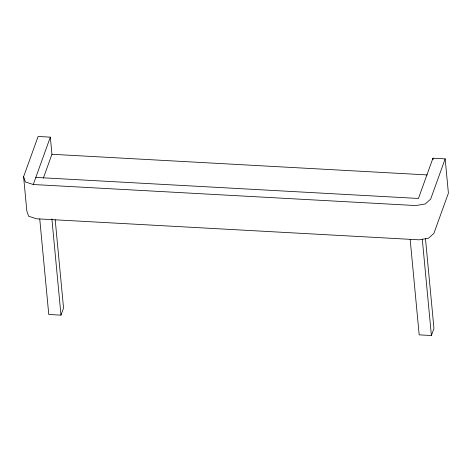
<?xml version="1.0" encoding="UTF-8"?>
<svg xmlns="http://www.w3.org/2000/svg" width="472" height="472" viewBox="0 0 472 472"><rect width="100%" height="100%" fill="white"/><g stroke="black" fill="none" stroke-linecap="round" stroke-linejoin="round"><path stroke-width="0.71" d="M35.813 177.407L418.44 198.458L432.948 158.197L445.161 158.863L448.4 193.137L433.892 233.398L428.499 238.224L419.118 239.829L36.492 218.778L28.603 216.223L26.839 211.002L23.6 176.734L38.108 136.473L50.321 137.145L51.944 154.279L43.335 178.162M23.6 176.734L25.364 181.956L33.252 184.511L50.321 137.145M39.742 218.967L48.769 314.476L60.982 315.148L63.543 308.045L55.2 219.822M445.161 158.863L430.653 199.131L425.26 203.957L415.879 205.562L33.252 184.511M410.156 239.345L419.183 334.854L431.396 335.527L433.957 328.423L425.478 238.743M51.944 154.279L427.213 174.923M432.948 158.197L433.084 159.625M422.298 239.286L431.396 335.527M51.885 218.908L60.982 315.148"/></g></svg>
